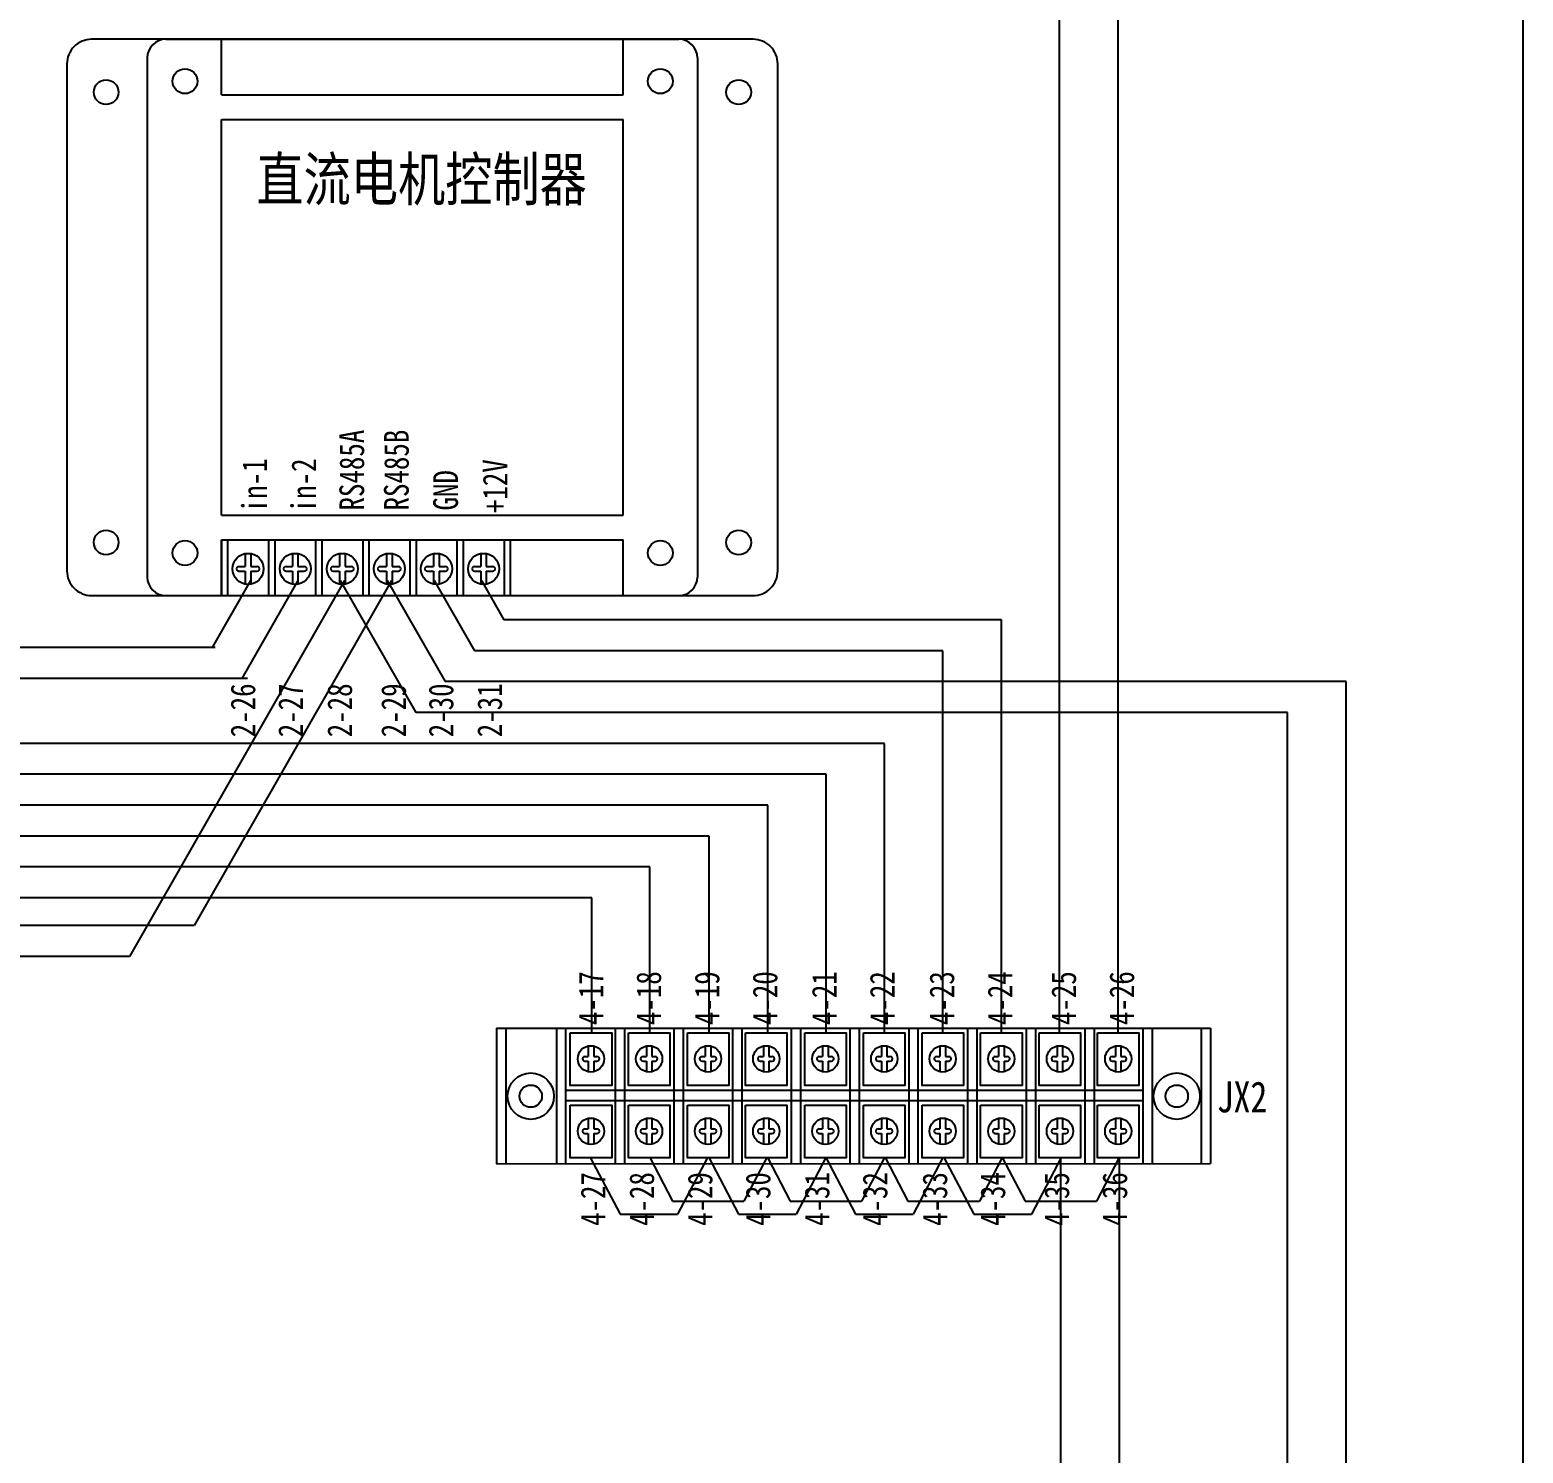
# Model space of a CAD drawing. Extents: x 1266371 to 2543862, y 307832 to 617203.
# Drawn here: x 1275235.8 to 1275477.4, y 308520.2 to 308750.5 of the extents above; entities that cross this region are included whole.
import ezdxf
from ezdxf.enums import TextEntityAlignment as Align

# ---------------------------------------------------------------- set-up
doc = ezdxf.new("R2010")
doc.units = 0
doc.header["$LTSCALE"] = 1000
doc.header["$MEASUREMENT"] = 0
doc.layers.get('0').update_dxf_attribs({"linetype": 'CONTINUOUS'})
doc.styles.add('-宋体', font='', dxfattribs={"width": 0.8})
doc.styles.get('-宋体').set_extended_font_data('SimSun')

msp = doc.modelspace()

# ---------------------------------------------------------------- linework, layer by layer
at = {"color": 1}
for p, q in [((1275402.36, 308588.18), (1275402.36, 308803)), ((1275411.83, 308588.18), (1275411.83, 308803)), ((1275286.7, 308661.36), (1275251.88, 308600.54)), ((1275294.3, 308661.36), (1275262.34, 308605.54)), ((1275271.45, 308661.36), (1275265.26, 308650.54)), ((1275279.1, 308661.36), (1275270.05, 308645.54)), ((1275286, 308661.36), (1275298.2, 308640.04)), ((1275293.59, 308661.36), (1275302.94, 308645.03)), ((1275301.2, 308661.36), (1275307.69, 308650.02)), ((1275308.82, 308661.36), (1275312.44, 308655.02)), ((1275392.94, 308655.02), (1275312.44, 308655.02)), ((1275392.94, 308588.18), (1275392.94, 308655.02)), ((1275265.76, 308650.54), (1275191.96, 308650.54)), ((1275383.47, 308650.02), (1275307.69, 308650.02)), ((1275383.47, 308588.18), (1275383.47, 308650.02)), ((1275271, 308645.54), (1275184.36, 308645.54)), ((1275448.72, 308645.02), (1275302.94, 308645.03)), ((1275448.72, 308405.07), (1275448.72, 308645.02)), ((1275439.25, 308640.04), (1275298.2, 308640.04)), ((1275439.25, 308410.06), (1275439.25, 308640.04)), ((1275374.05, 308635.02), (1275010.68, 308635.03)), ((1275374.05, 308588.18), (1275374.05, 308635.02)), ((1275364.58, 308630.04), (1275005.93, 308630.04)), ((1275364.58, 308588.18), (1275364.58, 308630.04)), ((1275355.17, 308625.04), (1274711.88, 308625.04)), ((1275355.17, 308588.18), (1275355.17, 308625.04)), ((1275345.68, 308620.04), (1274707.1, 308620.04)), ((1275345.68, 308588.18), (1275345.68, 308620.04)), ((1275336.07, 308615.04), (1274312.2, 308615.04)), ((1275336.07, 308588.18), (1275336.07, 308615.04)), ((1275326.67, 308610.04), (1274307.48, 308610.04)), ((1275326.67, 308588.18), (1275326.67, 308610.04)), ((1275262.34, 308605.54), (1275012.33, 308605.54)), ((1275251.88, 308600.54), (1275007.59, 308600.54)), ((1275326.44, 308568.02), (1275331.25, 308558.87)), ((1275336.06, 308568.02), (1275339.75, 308560.99)), ((1275345.38, 308568.02), (1275340.57, 308558.87)), ((1275345.6, 308568.02), (1275350.41, 308558.87)), ((1275354.99, 308568.02), (1275351.3, 308560.99)), ((1275355.09, 308568.02), (1275358.78, 308560.99)), ((1275364.54, 308568.02), (1275359.73, 308558.87)), ((1275364.53, 308568.02), (1275369.34, 308558.87)), ((1275374.03, 308568.02), (1275370.34, 308560.99)), ((1275374.14, 308568.02), (1275377.83, 308560.99)), ((1275383.47, 308568.02), (1275378.66, 308558.87)), ((1275383.66, 308568.02), (1275388.47, 308558.87)), ((1275393.07, 308568.02), (1275389.38, 308560.99)), ((1275393.08, 308568.02), (1275396.78, 308560.99)), ((1275402.6, 308568.02), (1275397.79, 308558.87)), ((1275402.58, 308293.46), (1275402.58, 308567.99)), ((1275412.02, 308568.02), (1275408.33, 308560.99)), ((1275412.05, 308293.23), (1275412.05, 308567.96)), ((1275339.75, 308560.99), (1275351.3, 308560.99)), ((1275358.78, 308560.99), (1275370.34, 308560.99)), ((1275377.83, 308560.99), (1275389.38, 308560.99)), ((1275396.78, 308560.99), (1275408.33, 308560.99)), ((1275331.25, 308558.87), (1275340.57, 308558.87)), ((1275350.41, 308558.87), (1275359.73, 308558.87)), ((1275369.34, 308558.87), (1275378.66, 308558.87)), ((1275388.47, 308558.87), (1275397.79, 308558.87))]:
    msp.add_line(p, q, dxfattribs=at)
for p, q in [((1275257.77, 308748.94), (1275340.77, 308748.94)), ((1275266.77, 308739.94), (1275266.77, 308748.94)), ((1275331.77, 308739.94), (1275331.77, 308748.94)), ((1275254.77, 308745.94), (1275254.77, 308693.46)), ((1275343.77, 308745.94), (1275343.77, 308686.94)), ((1275266.77, 308739.94), (1275331.77, 308739.94)), ((1275266.77, 308671.94), (1275266.77, 308735.94)), ((1275266.77, 308735.94), (1275331.77, 308735.94)), ((1275331.77, 308671.94), (1275331.77, 308735.94)), ((1275254.77, 308720.97), (1275254.77, 308661.94)), ((1275343.77, 308720.55), (1275343.77, 308661.94)), ((1275266.77, 308671.94), (1275331.77, 308671.94)), ((1275266.77, 308658.94), (1275266.77, 308667.94)), ((1275266.77, 308667.94), (1275331.77, 308667.94)), ((1275266.77, 308667.94), (1275313.49, 308667.94)), ((1275266.77, 308667.94), (1275266.77, 308658.94)), ((1275266.77, 308667.94), (1275313.49, 308667.94)), ((1275266.77, 308667.94), (1275266.77, 308658.94)), ((1275267.77, 308667.94), (1275267.77, 308658.94)), ((1275267.77, 308667.94), (1275267.77, 308658.94)), ((1275274.39, 308667.94), (1275274.39, 308658.94)), ((1275274.39, 308667.94), (1275274.39, 308658.94)), ((1275275.39, 308667.94), (1275275.39, 308658.94)), ((1275275.39, 308667.94), (1275275.39, 308658.94)), ((1275282.01, 308667.94), (1275282.01, 308658.94)), ((1275282.01, 308667.94), (1275282.01, 308658.94)), ((1275283.01, 308667.94), (1275283.01, 308658.94)), ((1275283.01, 308667.94), (1275283.01, 308658.94)), ((1275289.63, 308667.94), (1275289.63, 308658.94)), ((1275289.63, 308667.94), (1275289.63, 308658.94)), ((1275290.63, 308667.94), (1275290.63, 308658.94)), ((1275290.63, 308667.94), (1275290.63, 308658.94)), ((1275297.25, 308667.94), (1275297.25, 308658.94)), ((1275297.25, 308667.94), (1275297.25, 308658.94)), ((1275298.25, 308667.94), (1275298.25, 308658.94)), ((1275298.25, 308667.94), (1275298.25, 308658.94)), ((1275304.87, 308667.94), (1275304.87, 308658.94)), ((1275304.87, 308667.94), (1275304.87, 308658.94)), ((1275305.87, 308667.94), (1275305.87, 308658.94)), ((1275305.87, 308667.94), (1275305.87, 308658.94)), ((1275312.49, 308667.94), (1275312.49, 308658.94)), ((1275312.49, 308667.94), (1275312.49, 308658.94)), ((1275313.49, 308667.94), (1275313.49, 308658.94)), ((1275313.49, 308667.94), (1275313.49, 308658.94)), ((1275331.77, 308658.94), (1275331.77, 308667.94)), ((1275270.62, 308665.73), (1275270.62, 308663.66)), ((1275270.62, 308665.73), (1275270.62, 308663.66)), ((1275271.52, 308665.73), (1275271.52, 308663.66)), ((1275271.52, 308665.73), (1275271.52, 308663.66)), ((1275278.24, 308665.73), (1275278.24, 308663.66)), ((1275278.24, 308665.73), (1275278.24, 308663.66)), ((1275279.14, 308665.73), (1275279.14, 308663.66)), ((1275279.14, 308665.73), (1275279.14, 308663.66)), ((1275285.86, 308665.73), (1275285.86, 308663.66)), ((1275285.86, 308665.73), (1275285.86, 308663.66)), ((1275286.76, 308665.73), (1275286.76, 308663.66)), ((1275286.76, 308665.73), (1275286.76, 308663.66)), ((1275293.48, 308665.73), (1275293.48, 308663.66)), ((1275293.48, 308665.73), (1275293.48, 308663.66)), ((1275294.38, 308665.73), (1275294.38, 308663.66)), ((1275294.38, 308665.73), (1275294.38, 308663.66)), ((1275301.1, 308665.73), (1275301.1, 308663.66)), ((1275301.1, 308665.73), (1275301.1, 308663.66)), ((1275302, 308665.73), (1275302, 308663.66)), ((1275302, 308665.73), (1275302, 308663.66)), ((1275308.72, 308665.73), (1275308.72, 308663.66)), ((1275308.72, 308665.73), (1275308.72, 308663.66)), ((1275309.62, 308665.73), (1275309.62, 308663.66)), ((1275309.62, 308665.73), (1275309.62, 308663.66)), ((1275269.6, 308662.88), (1275270.62, 308662.88)), ((1275269.6, 308662.88), (1275270.62, 308662.88)), ((1275269.61, 308663.66), (1275270.62, 308663.66)), ((1275269.61, 308663.66), (1275270.62, 308663.66)), ((1275270.62, 308662.88), (1275270.62, 308660.79)), ((1275270.62, 308662.88), (1275270.62, 308660.79)), ((1275271.52, 308663.66), (1275272.54, 308663.66)), ((1275271.52, 308663.66), (1275272.54, 308663.66)), ((1275271.52, 308662.88), (1275271.52, 308660.79)), ((1275271.52, 308662.88), (1275272.55, 308662.88)), ((1275271.52, 308662.88), (1275271.52, 308660.79)), ((1275271.52, 308662.88), (1275272.55, 308662.88)), ((1275277.22, 308662.88), (1275278.24, 308662.88)), ((1275277.22, 308662.88), (1275278.24, 308662.88)), ((1275277.23, 308663.66), (1275278.24, 308663.66)), ((1275277.23, 308663.66), (1275278.24, 308663.66)), ((1275278.24, 308662.88), (1275278.24, 308660.79)), ((1275278.24, 308662.88), (1275278.24, 308660.79)), ((1275279.14, 308663.66), (1275280.16, 308663.66)), ((1275279.14, 308663.66), (1275280.16, 308663.66)), ((1275279.14, 308662.88), (1275279.14, 308660.79)), ((1275279.14, 308662.88), (1275280.17, 308662.88)), ((1275279.14, 308662.88), (1275279.14, 308660.79)), ((1275279.14, 308662.88), (1275280.17, 308662.88)), ((1275284.84, 308662.88), (1275285.86, 308662.88)), ((1275284.84, 308662.88), (1275285.86, 308662.88)), ((1275284.85, 308663.66), (1275285.86, 308663.66)), ((1275284.85, 308663.66), (1275285.86, 308663.66)), ((1275285.86, 308662.88), (1275285.86, 308660.79)), ((1275285.86, 308662.88), (1275285.86, 308660.79)), ((1275286.76, 308663.66), (1275287.78, 308663.66)), ((1275286.76, 308663.66), (1275287.78, 308663.66)), ((1275286.76, 308662.88), (1275286.76, 308660.79)), ((1275286.76, 308662.88), (1275287.79, 308662.88)), ((1275286.76, 308662.88), (1275286.76, 308660.79)), ((1275286.76, 308662.88), (1275287.79, 308662.88)), ((1275292.46, 308662.88), (1275293.48, 308662.88)), ((1275292.46, 308662.88), (1275293.48, 308662.88)), ((1275292.47, 308663.66), (1275293.48, 308663.66)), ((1275292.47, 308663.66), (1275293.48, 308663.66)), ((1275293.48, 308662.88), (1275293.48, 308660.79)), ((1275293.48, 308662.88), (1275293.48, 308660.79)), ((1275294.38, 308663.66), (1275295.4, 308663.66)), ((1275294.38, 308663.66), (1275295.4, 308663.66)), ((1275294.38, 308662.88), (1275294.38, 308660.79)), ((1275294.38, 308662.88), (1275295.41, 308662.88)), ((1275294.38, 308662.88), (1275294.38, 308660.79)), ((1275294.38, 308662.88), (1275295.41, 308662.88)), ((1275300.08, 308662.88), (1275301.1, 308662.88)), ((1275300.08, 308662.88), (1275301.1, 308662.88)), ((1275300.09, 308663.66), (1275301.1, 308663.66)), ((1275300.09, 308663.66), (1275301.1, 308663.66)), ((1275301.1, 308662.88), (1275301.1, 308660.79)), ((1275301.1, 308662.88), (1275301.1, 308660.79)), ((1275302, 308663.66), (1275303.02, 308663.66)), ((1275302, 308663.66), (1275303.02, 308663.66)), ((1275302, 308662.88), (1275302, 308660.79)), ((1275302, 308662.88), (1275303.03, 308662.88)), ((1275302, 308662.88), (1275302, 308660.79)), ((1275302, 308662.88), (1275303.03, 308662.88)), ((1275307.7, 308662.88), (1275308.72, 308662.88)), ((1275307.7, 308662.88), (1275308.72, 308662.88)), ((1275307.71, 308663.66), (1275308.72, 308663.66)), ((1275307.71, 308663.66), (1275308.72, 308663.66)), ((1275308.72, 308662.88), (1275308.72, 308660.79)), ((1275308.72, 308662.88), (1275308.72, 308660.79)), ((1275309.62, 308663.66), (1275310.64, 308663.66)), ((1275309.62, 308663.66), (1275310.64, 308663.66)), ((1275309.62, 308662.88), (1275309.62, 308660.79)), ((1275309.62, 308662.88), (1275310.65, 308662.88)), ((1275309.62, 308662.88), (1275309.62, 308660.79)), ((1275309.62, 308662.88), (1275310.65, 308662.88)), ((1275257.77, 308658.94), (1275340.77, 308658.94)), ((1275266.77, 308658.94), (1275313.49, 308658.94)), ((1275266.77, 308658.94), (1275313.49, 308658.94)), ((1275311.28, 308588.94), (1275426.75, 308588.94)), ((1275311.28, 308588.94), (1275311.28, 308566.99)), ((1275312.78, 308588.94), (1275312.78, 308566.99)), ((1275320.95, 308588.94), (1275320.95, 308567.04)), ((1275322.45, 308588.94), (1275322.45, 308567.04)), ((1275330.45, 308588.94), (1275330.45, 308567.04)), ((1275331.95, 308588.94), (1275331.95, 308567.04)), ((1275339.95, 308588.94), (1275339.95, 308567.04)), ((1275341.45, 308588.94), (1275341.45, 308567.04)), ((1275349.45, 308588.94), (1275349.45, 308567.04)), ((1275350.95, 308588.94), (1275350.95, 308567.04)), ((1275358.95, 308588.94), (1275358.95, 308567.04)), ((1275360.45, 308588.94), (1275360.45, 308567.04)), ((1275368.45, 308588.94), (1275368.45, 308567.04)), ((1275369.95, 308588.94), (1275369.95, 308567.04)), ((1275377.95, 308588.94), (1275377.95, 308567.04)), ((1275379.45, 308588.94), (1275379.45, 308567.04)), ((1275387.45, 308588.94), (1275387.45, 308567.04)), ((1275388.95, 308588.94), (1275388.95, 308567.04)), ((1275396.95, 308588.94), (1275396.95, 308567.04)), ((1275398.45, 308588.94), (1275398.45, 308567.04)), ((1275406.45, 308588.94), (1275406.45, 308567.04)), ((1275407.95, 308588.94), (1275407.95, 308567.04)), ((1275415.83, 308588.94), (1275415.83, 308567.04)), ((1275417.33, 308588.94), (1275417.33, 308567.04)), ((1275425.25, 308588.94), (1275425.25, 308567.04)), ((1275426.75, 308588.94), (1275426.75, 308567.04)), ((1275326.09, 308586.07), (1275326.09, 308584.38)), ((1275326.99, 308586.07), (1275326.99, 308584.38)), ((1275335.51, 308586.07), (1275335.51, 308584.38)), ((1275336.4, 308586.07), (1275336.4, 308584.38)), ((1275345.03, 308586.07), (1275345.03, 308584.38)), ((1275345.93, 308586.07), (1275345.93, 308584.38)), ((1275354.45, 308586.07), (1275354.45, 308584.38)), ((1275355.34, 308586.07), (1275355.34, 308584.38)), ((1275364.01, 308586.07), (1275364.01, 308584.38)), ((1275364.9, 308586.07), (1275364.9, 308584.38)), ((1275373.53, 308586.07), (1275373.53, 308584.38)), ((1275374.43, 308586.07), (1275374.43, 308584.38)), ((1275383.01, 308586.07), (1275383.01, 308584.38)), ((1275383.91, 308586.07), (1275383.91, 308584.38)), ((1275392.48, 308586.07), (1275392.48, 308584.38)), ((1275393.37, 308586.07), (1275393.37, 308584.38)), ((1275401.95, 308586.07), (1275401.95, 308584.38)), ((1275402.85, 308586.07), (1275402.85, 308584.38)), ((1275411.39, 308586.07), (1275411.39, 308584.38)), ((1275412.29, 308586.07), (1275412.29, 308584.38)), ((1275325.57, 308584.38), (1275326.09, 308584.38)), ((1275325.57, 308583.61), (1275326.09, 308583.61)), ((1275326.09, 308583.61), (1275326.09, 308581.9)), ((1275326.99, 308584.38), (1275327.5, 308584.38)), ((1275326.99, 308583.61), (1275326.99, 308581.9)), ((1275326.99, 308583.61), (1275327.52, 308583.61)), ((1275334.99, 308584.38), (1275335.51, 308584.38)), ((1275334.99, 308583.61), (1275335.51, 308583.61)), ((1275335.51, 308583.61), (1275335.51, 308581.9)), ((1275336.4, 308584.38), (1275336.92, 308584.38)), ((1275336.4, 308583.61), (1275336.4, 308581.9)), ((1275336.4, 308583.61), (1275336.94, 308583.61)), ((1275344.51, 308584.38), (1275345.03, 308584.38)), ((1275344.51, 308583.61), (1275345.03, 308583.61)), ((1275345.03, 308583.61), (1275345.03, 308581.9)), ((1275345.93, 308584.38), (1275346.44, 308584.38)), ((1275345.93, 308583.61), (1275345.93, 308581.9)), ((1275345.93, 308583.61), (1275346.46, 308583.61)), ((1275353.93, 308584.38), (1275354.45, 308584.38)), ((1275353.93, 308583.61), (1275354.45, 308583.61)), ((1275354.45, 308583.61), (1275354.45, 308581.9)), ((1275355.34, 308584.38), (1275355.86, 308584.38)), ((1275355.34, 308583.61), (1275355.34, 308581.9)), ((1275355.34, 308583.61), (1275355.88, 308583.61)), ((1275363.49, 308584.38), (1275364.01, 308584.38)), ((1275363.49, 308583.61), (1275364.01, 308583.61)), ((1275364.01, 308583.61), (1275364.01, 308581.9)), ((1275364.9, 308584.38), (1275365.42, 308584.38)), ((1275364.9, 308583.61), (1275364.9, 308581.9)), ((1275364.9, 308583.61), (1275365.44, 308583.61)), ((1275373.01, 308584.38), (1275373.53, 308584.38)), ((1275373.01, 308583.61), (1275373.53, 308583.61)), ((1275373.53, 308583.61), (1275373.53, 308581.9)), ((1275374.43, 308584.38), (1275374.94, 308584.38)), ((1275374.43, 308583.61), (1275374.43, 308581.9)), ((1275374.43, 308583.61), (1275374.96, 308583.61)), ((1275382.49, 308584.38), (1275383.01, 308584.38)), ((1275382.49, 308583.61), (1275383.01, 308583.61)), ((1275383.01, 308583.61), (1275383.01, 308581.9)), ((1275383.91, 308584.38), (1275384.42, 308584.38)), ((1275383.91, 308583.61), (1275383.91, 308581.9)), ((1275383.91, 308583.61), (1275384.44, 308583.61)), ((1275391.96, 308584.38), (1275392.48, 308584.38)), ((1275391.96, 308583.61), (1275392.48, 308583.61)), ((1275392.48, 308583.61), (1275392.48, 308581.9)), ((1275393.37, 308584.38), (1275393.89, 308584.38)), ((1275393.37, 308583.61), (1275393.37, 308581.9)), ((1275393.37, 308583.61), (1275393.91, 308583.61)), ((1275401.43, 308583.61), (1275401.95, 308583.61)), ((1275401.44, 308584.38), (1275401.95, 308584.38)), ((1275401.95, 308583.61), (1275401.95, 308581.9)), ((1275402.85, 308584.38), (1275403.37, 308584.38)), ((1275402.85, 308583.61), (1275402.85, 308581.9)), ((1275402.85, 308583.61), (1275403.38, 308583.61)), ((1275410.87, 308584.38), (1275411.39, 308584.38)), ((1275410.87, 308583.61), (1275411.39, 308583.61)), ((1275411.39, 308583.61), (1275411.39, 308581.9)), ((1275412.29, 308584.38), (1275412.8, 308584.38)), ((1275412.29, 308583.61), (1275412.29, 308581.9)), ((1275412.29, 308583.61), (1275412.82, 308583.61)), ((1275322.45, 308578.9), (1275415.83, 308578.9)), ((1275322.45, 308577.26), (1275415.83, 308577.26)), ((1275325.57, 308572.68), (1275326.09, 308572.68)), ((1275326.09, 308574.37), (1275326.09, 308572.68)), ((1275326.99, 308574.37), (1275326.99, 308572.68)), ((1275326.99, 308572.68), (1275327.5, 308572.68)), ((1275334.99, 308572.68), (1275335.51, 308572.68)), ((1275335.51, 308574.37), (1275335.51, 308572.68)), ((1275336.4, 308574.37), (1275336.4, 308572.68)), ((1275336.4, 308572.68), (1275336.92, 308572.68)), ((1275344.51, 308572.68), (1275345.03, 308572.68)), ((1275345.03, 308574.37), (1275345.03, 308572.68)), ((1275345.93, 308574.37), (1275345.93, 308572.68)), ((1275345.93, 308572.68), (1275346.44, 308572.68)), ((1275353.93, 308572.68), (1275354.45, 308572.68)), ((1275354.45, 308574.37), (1275354.45, 308572.68)), ((1275355.34, 308574.37), (1275355.34, 308572.68)), ((1275355.34, 308572.68), (1275355.86, 308572.68)), ((1275363.49, 308572.68), (1275364.01, 308572.68)), ((1275364.01, 308574.37), (1275364.01, 308572.68)), ((1275364.9, 308574.37), (1275364.9, 308572.68)), ((1275364.9, 308572.68), (1275365.42, 308572.68)), ((1275373.01, 308572.68), (1275373.53, 308572.68)), ((1275373.53, 308574.37), (1275373.53, 308572.68)), ((1275374.43, 308574.37), (1275374.43, 308572.68)), ((1275374.43, 308572.68), (1275374.94, 308572.68)), ((1275382.49, 308572.68), (1275383.01, 308572.68)), ((1275383.01, 308574.37), (1275383.01, 308572.68)), ((1275383.91, 308574.37), (1275383.91, 308572.68)), ((1275383.91, 308572.68), (1275384.42, 308572.68)), ((1275391.96, 308572.68), (1275392.48, 308572.68)), ((1275392.48, 308574.37), (1275392.48, 308572.68)), ((1275393.37, 308574.37), (1275393.37, 308572.68)), ((1275393.37, 308572.68), (1275393.89, 308572.68)), ((1275401.44, 308572.68), (1275401.95, 308572.68)), ((1275401.95, 308574.37), (1275401.95, 308572.68)), ((1275402.85, 308574.37), (1275402.85, 308572.68)), ((1275402.85, 308572.68), (1275403.37, 308572.68)), ((1275410.87, 308572.68), (1275411.39, 308572.68)), ((1275411.39, 308574.37), (1275411.39, 308572.68)), ((1275412.29, 308574.37), (1275412.29, 308572.68)), ((1275412.29, 308572.68), (1275412.8, 308572.68)), ((1275325.57, 308571.91), (1275326.09, 308571.91)), ((1275326.09, 308571.91), (1275326.09, 308570.2)), ((1275326.99, 308571.91), (1275326.99, 308570.2)), ((1275326.99, 308571.91), (1275327.52, 308571.91)), ((1275334.99, 308571.91), (1275335.51, 308571.91)), ((1275335.51, 308571.91), (1275335.51, 308570.2)), ((1275336.4, 308571.91), (1275336.4, 308570.2)), ((1275336.4, 308571.91), (1275336.94, 308571.91)), ((1275344.51, 308571.91), (1275345.03, 308571.91)), ((1275345.03, 308571.91), (1275345.03, 308570.2)), ((1275345.93, 308571.91), (1275345.93, 308570.2)), ((1275345.93, 308571.91), (1275346.46, 308571.91)), ((1275353.93, 308571.91), (1275354.45, 308571.91)), ((1275354.45, 308571.91), (1275354.45, 308570.2)), ((1275355.34, 308571.91), (1275355.34, 308570.2)), ((1275355.34, 308571.91), (1275355.88, 308571.91)), ((1275363.49, 308571.91), (1275364.01, 308571.91)), ((1275364.01, 308571.91), (1275364.01, 308570.2)), ((1275364.9, 308571.91), (1275364.9, 308570.2)), ((1275364.9, 308571.91), (1275365.44, 308571.91)), ((1275373.01, 308571.91), (1275373.53, 308571.91)), ((1275373.53, 308571.91), (1275373.53, 308570.2)), ((1275374.43, 308571.91), (1275374.43, 308570.2)), ((1275374.43, 308571.91), (1275374.96, 308571.91)), ((1275382.49, 308571.91), (1275383.01, 308571.91)), ((1275383.01, 308571.91), (1275383.01, 308570.2)), ((1275383.91, 308571.91), (1275383.91, 308570.2)), ((1275383.91, 308571.91), (1275384.44, 308571.91)), ((1275391.96, 308571.91), (1275392.48, 308571.91)), ((1275392.48, 308571.91), (1275392.48, 308570.2)), ((1275393.37, 308571.91), (1275393.37, 308570.2)), ((1275393.37, 308571.91), (1275393.91, 308571.91)), ((1275401.43, 308571.91), (1275401.95, 308571.91)), ((1275401.95, 308571.91), (1275401.95, 308570.2)), ((1275402.85, 308571.91), (1275402.85, 308570.2)), ((1275402.85, 308571.91), (1275403.38, 308571.91)), ((1275410.87, 308571.91), (1275411.39, 308571.91)), ((1275411.39, 308571.91), (1275411.39, 308570.2)), ((1275412.29, 308571.91), (1275412.29, 308570.2)), ((1275412.29, 308571.91), (1275412.82, 308571.91)), ((1275311.28, 308566.99), (1275426.75, 308567.04))]:
    msp.add_line(p, q)
for points in [[(1273977.35, 308114.1), (1275477.35, 308114.1), (1275477.35, 309034.1), (1273977.35, 309034.1)], [(1275323.2, 308588.18), (1275329.9, 308588.18), (1275329.9, 308579.68), (1275323.2, 308579.68)], [(1275332.62, 308588.18), (1275339.32, 308588.18), (1275339.32, 308579.68), (1275332.62, 308579.68)], [(1275342.14, 308588.18), (1275348.84, 308588.18), (1275348.84, 308579.68), (1275342.14, 308579.68)], [(1275351.56, 308588.18), (1275358.26, 308588.18), (1275358.26, 308579.68), (1275351.56, 308579.68)], [(1275361.12, 308588.18), (1275367.82, 308588.18), (1275367.82, 308579.68), (1275361.12, 308579.68)], [(1275370.64, 308588.18), (1275377.34, 308588.18), (1275377.34, 308579.68), (1275370.64, 308579.68)], [(1275380.12, 308588.18), (1275386.82, 308588.18), (1275386.82, 308579.68), (1275380.12, 308579.68)], [(1275389.59, 308588.18), (1275396.29, 308588.18), (1275396.29, 308579.68), (1275389.59, 308579.68)], [(1275399.06, 308588.18), (1275405.76, 308588.18), (1275405.76, 308579.68), (1275399.06, 308579.68)], [(1275408.5, 308588.18), (1275415.2, 308588.18), (1275415.2, 308579.68), (1275408.5, 308579.68)], [(1275323.2, 308576.48), (1275329.9, 308576.48), (1275329.9, 308567.98), (1275323.2, 308567.98)], [(1275332.62, 308576.48), (1275339.32, 308576.48), (1275339.32, 308567.98), (1275332.62, 308567.98)], [(1275342.14, 308576.48), (1275348.84, 308576.48), (1275348.84, 308567.98), (1275342.14, 308567.98)], [(1275351.56, 308576.48), (1275358.26, 308576.48), (1275358.26, 308567.98), (1275351.56, 308567.98)], [(1275361.12, 308576.48), (1275367.82, 308576.48), (1275367.82, 308567.98), (1275361.12, 308567.98)], [(1275370.64, 308576.48), (1275377.34, 308576.48), (1275377.34, 308567.98), (1275370.64, 308567.98)], [(1275380.12, 308576.48), (1275386.82, 308576.48), (1275386.82, 308567.98), (1275380.12, 308567.98)], [(1275389.59, 308576.48), (1275396.29, 308576.48), (1275396.29, 308567.98), (1275389.59, 308567.98)], [(1275399.06, 308576.48), (1275405.76, 308576.48), (1275405.76, 308567.98), (1275399.06, 308567.98)], [(1275408.5, 308576.48), (1275415.2, 308576.48), (1275415.2, 308567.98), (1275408.5, 308567.98)]]:
    msp.add_lwpolyline(points, close=True)
msp.add_lwpolyline([(1275245.77, 308658.94), (1275352.77, 308658.94, 0.414214), (1275356.77, 308662.94), (1275356.77, 308744.94, 0.414214), (1275352.77, 308748.94), (1275245.77, 308748.94, 0.414214), (1275241.77, 308744.94), (1275241.77, 308662.94, 0.414214)], format="xyb", close=True)
for centre, radius in [((1275260.87, 308742.15), 2), ((1275337.77, 308742.15), 2), ((1275248.11, 308740.38), 2), ((1275350.44, 308740.38), 2), ((1275248.11, 308667.53), 2), ((1275350.44, 308667.53), 2), ((1275260.87, 308665.83), 2), ((1275337.77, 308665.83), 2), ((1275271.08, 308663.26), 2.51), ((1275271.08, 308663.26), 2.51), ((1275278.7, 308663.26), 2.51), ((1275278.7, 308663.26), 2.51), ((1275286.32, 308663.26), 2.51), ((1275286.32, 308663.26), 2.51), ((1275293.94, 308663.26), 2.51), ((1275293.94, 308663.26), 2.51), ((1275301.56, 308663.26), 2.51), ((1275301.56, 308663.26), 2.51), ((1275309.18, 308663.26), 2.51), ((1275309.18, 308663.26), 2.51), ((1275326.54, 308583.99), 2.13), ((1275335.96, 308583.99), 2.13), ((1275345.48, 308583.99), 2.13), ((1275354.9, 308583.99), 2.13), ((1275364.46, 308583.99), 2.13), ((1275373.99, 308583.99), 2.13), ((1275383.46, 308583.99), 2.13), ((1275392.93, 308583.99), 2.13), ((1275402.41, 308583.99), 2.13), ((1275411.84, 308583.99), 2.13), ((1275316.81, 308577.95), 3.75), ((1275316.81, 308577.95), 1.8), ((1275421.32, 308577.95), 3.75), ((1275421.32, 308577.95), 1.8), ((1275326.54, 308572.28), 2.13), ((1275335.96, 308572.28), 2.13), ((1275345.48, 308572.28), 2.13), ((1275354.9, 308572.28), 2.13), ((1275364.46, 308572.28), 2.13), ((1275373.99, 308572.28), 2.13), ((1275383.46, 308572.28), 2.13), ((1275392.93, 308572.28), 2.13), ((1275402.41, 308572.28), 2.13), ((1275411.84, 308572.28), 2.13)]:
    msp.add_circle(centre, radius)
for centre, radius, start, end in [((1275257.77, 308745.94), 3, 90, 180), ((1275340.77, 308745.94), 3, 0, 90), ((1275257.77, 308661.94), 3, 180, 270), ((1275269.59, 308663.27), 0.388, 88.0266, 271.7737), ((1275269.59, 308663.27), 0.388, 88.0266, 271.7737), ((1275272.55, 308663.27), 0.388, 268.2263, 91.9734), ((1275272.55, 308663.27), 0.388, 268.2263, 91.9734), ((1275277.21, 308663.27), 0.388, 88.0266, 271.7737), ((1275277.21, 308663.27), 0.388, 88.0266, 271.7737), ((1275280.17, 308663.27), 0.388, 268.2263, 91.9734), ((1275280.17, 308663.27), 0.388, 268.2263, 91.9734), ((1275284.83, 308663.27), 0.388, 88.0266, 271.7737), ((1275284.83, 308663.27), 0.388, 88.0266, 271.7737), ((1275287.79, 308663.27), 0.388, 268.2263, 91.9734), ((1275287.79, 308663.27), 0.388, 268.2263, 91.9734), ((1275292.45, 308663.27), 0.388, 88.0266, 271.7737), ((1275292.45, 308663.27), 0.388, 88.0266, 271.7737), ((1275295.41, 308663.27), 0.388, 268.2263, 91.9734), ((1275295.41, 308663.27), 0.388, 268.2263, 91.9734), ((1275300.07, 308663.27), 0.388, 88.0266, 271.7737), ((1275300.07, 308663.27), 0.388, 88.0266, 271.7737), ((1275303.03, 308663.27), 0.388, 268.2263, 91.9734), ((1275303.03, 308663.27), 0.388, 268.2263, 91.9734), ((1275307.69, 308663.27), 0.388, 88.0266, 271.7737), ((1275307.69, 308663.27), 0.388, 88.0266, 271.7737), ((1275310.65, 308663.27), 0.388, 268.2263, 91.9734), ((1275310.65, 308663.27), 0.388, 268.2263, 91.9734), ((1275340.77, 308661.94), 3, 270, 0), ((1275325.56, 308584), 0.388, 88.0266, 271.7737), ((1275327.52, 308584), 0.388, 268.2263, 91.9734), ((1275334.97, 308584), 0.388, 88.0266, 271.7737), ((1275336.93, 308584), 0.388, 268.2263, 91.9734), ((1275344.5, 308584), 0.388, 88.0266, 271.7737), ((1275346.46, 308584), 0.388, 268.2263, 91.9734), ((1275353.91, 308584), 0.388, 88.0266, 271.7737), ((1275355.87, 308584), 0.388, 268.2263, 91.9734), ((1275363.47, 308584), 0.388, 88.0266, 271.7737), ((1275365.43, 308584), 0.388, 268.2263, 91.9734), ((1275373, 308584), 0.388, 88.0266, 271.7737), ((1275374.96, 308584), 0.388, 268.2263, 91.9734), ((1275382.48, 308584), 0.388, 88.0266, 271.7737), ((1275384.43, 308584), 0.388, 268.2263, 91.9734), ((1275391.94, 308584), 0.388, 88.0266, 271.7737), ((1275393.9, 308584), 0.388, 268.2263, 91.9734), ((1275401.42, 308584), 0.388, 88.0266, 271.7737), ((1275403.38, 308584), 0.388, 268.2263, 91.9734), ((1275410.86, 308584), 0.388, 88.0266, 271.7737), ((1275412.81, 308584), 0.388, 268.2263, 91.9734), ((1275325.56, 308572.29), 0.388, 88.0266, 271.7737), ((1275327.52, 308572.29), 0.388, 268.2263, 91.9734), ((1275334.97, 308572.29), 0.388, 88.0266, 271.7737), ((1275336.93, 308572.29), 0.388, 268.2263, 91.9734), ((1275344.5, 308572.29), 0.388, 88.0266, 271.7737), ((1275346.46, 308572.29), 0.388, 268.2263, 91.9734), ((1275353.91, 308572.29), 0.388, 88.0266, 271.7737), ((1275355.87, 308572.29), 0.388, 268.2263, 91.9734), ((1275363.47, 308572.29), 0.388, 88.0266, 271.7737), ((1275365.43, 308572.29), 0.388, 268.2263, 91.9734), ((1275373, 308572.29), 0.388, 88.0266, 271.7737), ((1275374.96, 308572.29), 0.388, 268.2263, 91.9734), ((1275382.48, 308572.29), 0.388, 88.0266, 271.7737), ((1275384.43, 308572.29), 0.388, 268.2263, 91.9734), ((1275391.94, 308572.29), 0.388, 88.0266, 271.7737), ((1275393.9, 308572.29), 0.388, 268.2263, 91.9734), ((1275401.42, 308572.29), 0.388, 88.0266, 271.7737), ((1275403.38, 308572.29), 0.388, 268.2263, 91.9734), ((1275410.86, 308572.29), 0.388, 88.0266, 271.7737), ((1275412.81, 308572.29), 0.388, 268.2263, 91.9734)]:
    msp.add_arc(centre, radius, start, end)

# ---------------------------------------------------------------- texts
at = {"style": '-宋体', "width": 0.8}
for s, height, p in [('直流电机控制器', 7, (1275299.15, 308726.44)), ('JX2', 5, (1275431.87, 308577.79))]:
    msp.add_text(s, height=height, dxfattribs=at).set_placement(p, align=Align.MIDDLE)
for s, p in [('RS485A', (1275287.85, 308679.24)), ('RS485B', (1275295.07, 308679.24)), ('in-1', (1275272, 308676.76)), ('in-2', (1275279.97, 308676.76)), ('GND', (1275303.03, 308675.97)), ('+12V', (1275311.04, 308676.64)), ('2-26', (1275270.27, 308640.37)), ('2-27', (1275277.95, 308640.37)), ('2-28', (1275285.93, 308640.37)), ('2-29', (1275294.64, 308640.37)), ('2-30', (1275302.32, 308640.37)), ('2-31', (1275310.19, 308640.37)), ('4-17', (1275326.54, 308593.81)), ('4-18', (1275335.92, 308593.81)), ('4-19', (1275345.35, 308593.81)), ('4-20', (1275354.73, 308593.81)), ('4-21', (1275364.28, 308593.81)), ('4-22', (1275373.66, 308593.81)), ('4-23', (1275383.34, 308593.81)), ('4-24', (1275392.72, 308593.81)), ('4-25', (1275403.06, 308593.81)), ('4-26', (1275412.45, 308593.81)), ('4-27', (1275326.88, 308561.31)), ('4-28', (1275334.79, 308561.31)), ('4-29', (1275344.22, 308561.31)), ('4-30', (1275353.61, 308561.31)), ('4-31', (1275363.15, 308561.31)), ('4-32', (1275372.53, 308561.31)), ('4-33', (1275382.21, 308561.31)), ('4-34', (1275391.59, 308561.31)), ('4-35', (1275401.94, 308561.31)), ('4-36', (1275411.32, 308561.31))]:
    msp.add_text(s, height=4, rotation=90, dxfattribs=at).set_placement(p, align=Align.MIDDLE)

doc.saveas('drawing.dxf')
